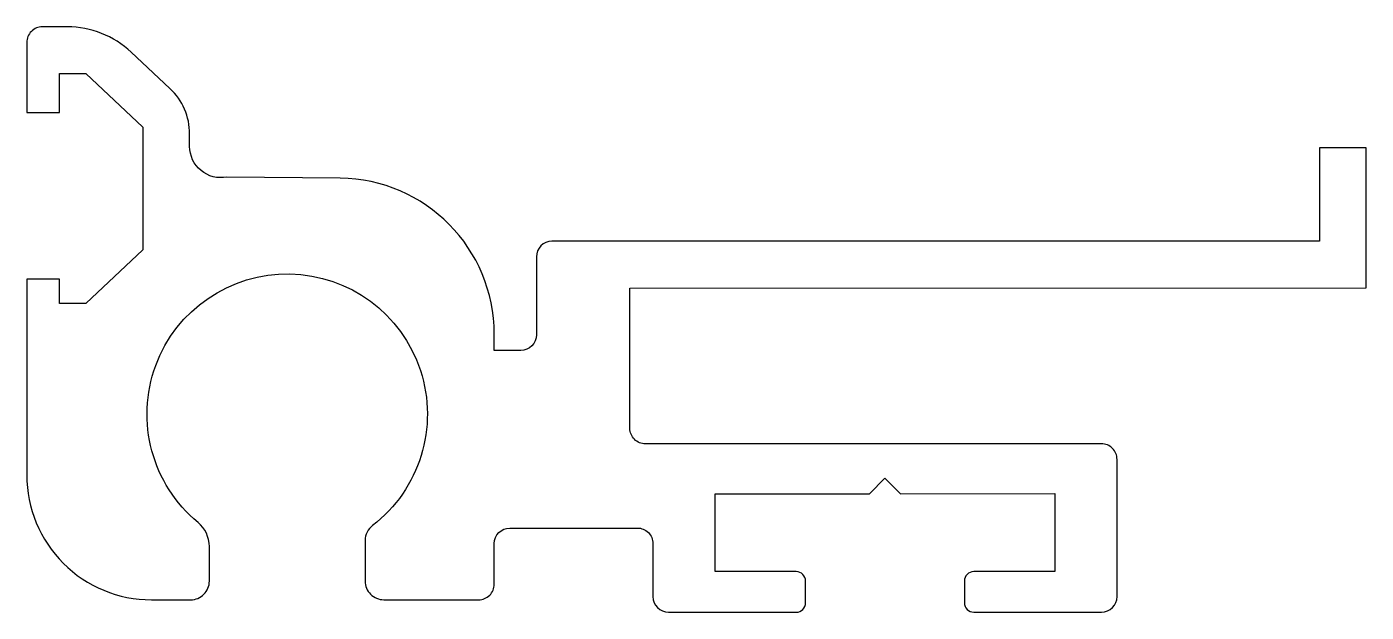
# Model space of a CAD drawing. Extents: x 152.6 to 195.6, y 223.5 to 242.3.
import ezdxf

# ---------------------------------------------------------------- set-up
doc = ezdxf.new("R2010")
doc.units = 0
doc.layers.get('0').update_dxf_attribs({"linetype": 'CONTINUOUS'})

msp = doc.modelspace()

# ---------------------------------------------------------------- linework, layer by layer
msp.add_lwpolyline([(158.444, 224.534), (158.443, 225.644, 0.223888), (158.08, 226.415, -2.865371), (163.679, 226.314, 0.233472), (163.443, 225.837), (163.444, 224.534, 0.414214), (164.044, 223.935), (167.089, 223.935, 0.414214), (167.589, 224.435), (167.589, 225.735, -0.414171), (168.089, 226.235), (172.183, 226.236, -0.414214), (172.683, 225.736), (172.683, 224.036, 0.414208), (173.183, 223.536), (177.283, 223.536, 0.414214), (177.583, 223.837), (177.583, 224.537, 0.414214), (177.283, 224.836), (174.683, 224.836), (174.683, 227.336), (179.632, 227.337), (180.132, 227.837), (180.632, 227.337), (185.583, 227.338), (185.583, 224.838), (182.983, 224.837, 0.414214), (182.683, 224.537), (182.683, 223.837, 0.414214), (182.983, 223.537), (187.083, 223.538, 0.414171), (187.583, 224.038), (187.583, 228.438, 0.414296), (187.083, 228.938), (179.682, 228.936), (172.443, 228.935, -0.414256), (171.943, 229.435), (171.943, 233.935), (195.583, 233.936), (195.583, 238.436), (194.083, 238.436), (194.083, 235.436), (169.443, 235.435, 0.414205), (168.943, 234.935), (168.943, 232.434, -0.414171), (168.443, 231.934), (167.589, 231.934), (167.589, 232.458, 0.411211), (162.64, 237.458), (159.007, 237.495, -0.473154), (157.811, 238.476), (157.811, 238.876, 0.207337), (157.179, 240.335), (155.933, 241.503, 0.190515), (153.881, 242.314), (153.63, 242.314), (153.082, 242.314, 0.414214), (152.582, 241.814), (152.582, 239.568), (153.63, 239.568), (153.63, 240.814), (154.474, 240.814), (156.311, 239.092), (156.311, 235.155), (154.474, 233.433), (153.63, 233.433), (153.63, 234.217), (152.582, 234.217), (152.583, 227.933, 0.414214), (156.583, 223.933), (157.844, 223.934, 0.414214)], format="xyb", close=True)

doc.saveas('drawing.dxf')
